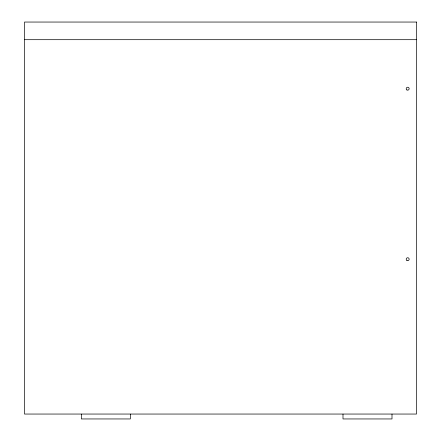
<?xml version="1.0" encoding="UTF-8"?>
<svg xmlns="http://www.w3.org/2000/svg" width="441" height="441" viewBox="0 0 441 441"><rect width="100%" height="100%" fill="white"/><g stroke="black" fill="none" stroke-linecap="round" stroke-linejoin="round"><path stroke-width="0.66" d="M24.498 39.69L416.502 39.69M391.999 414.16L391.999 418.95L342.999 418.95L342.999 414.16M130.338 414.16L130.338 418.95L81.342 418.95L81.342 414.16M416.502 22.05L24.498 22.05L24.498 414.049L416.502 414.049L416.502 22.05M406.944 260.482A1.472 1.472 0 0 0 409.149 259.209A1.472 1.472 0 0 0 406.944 257.935A1.472 1.472 0 0 0 406.944 260.482M406.944 89.964A1.472 1.472 0 0 0 409.149 88.691A1.472 1.472 0 0 0 406.944 87.417A1.472 1.472 0 0 0 406.944 89.964"/></g></svg>
